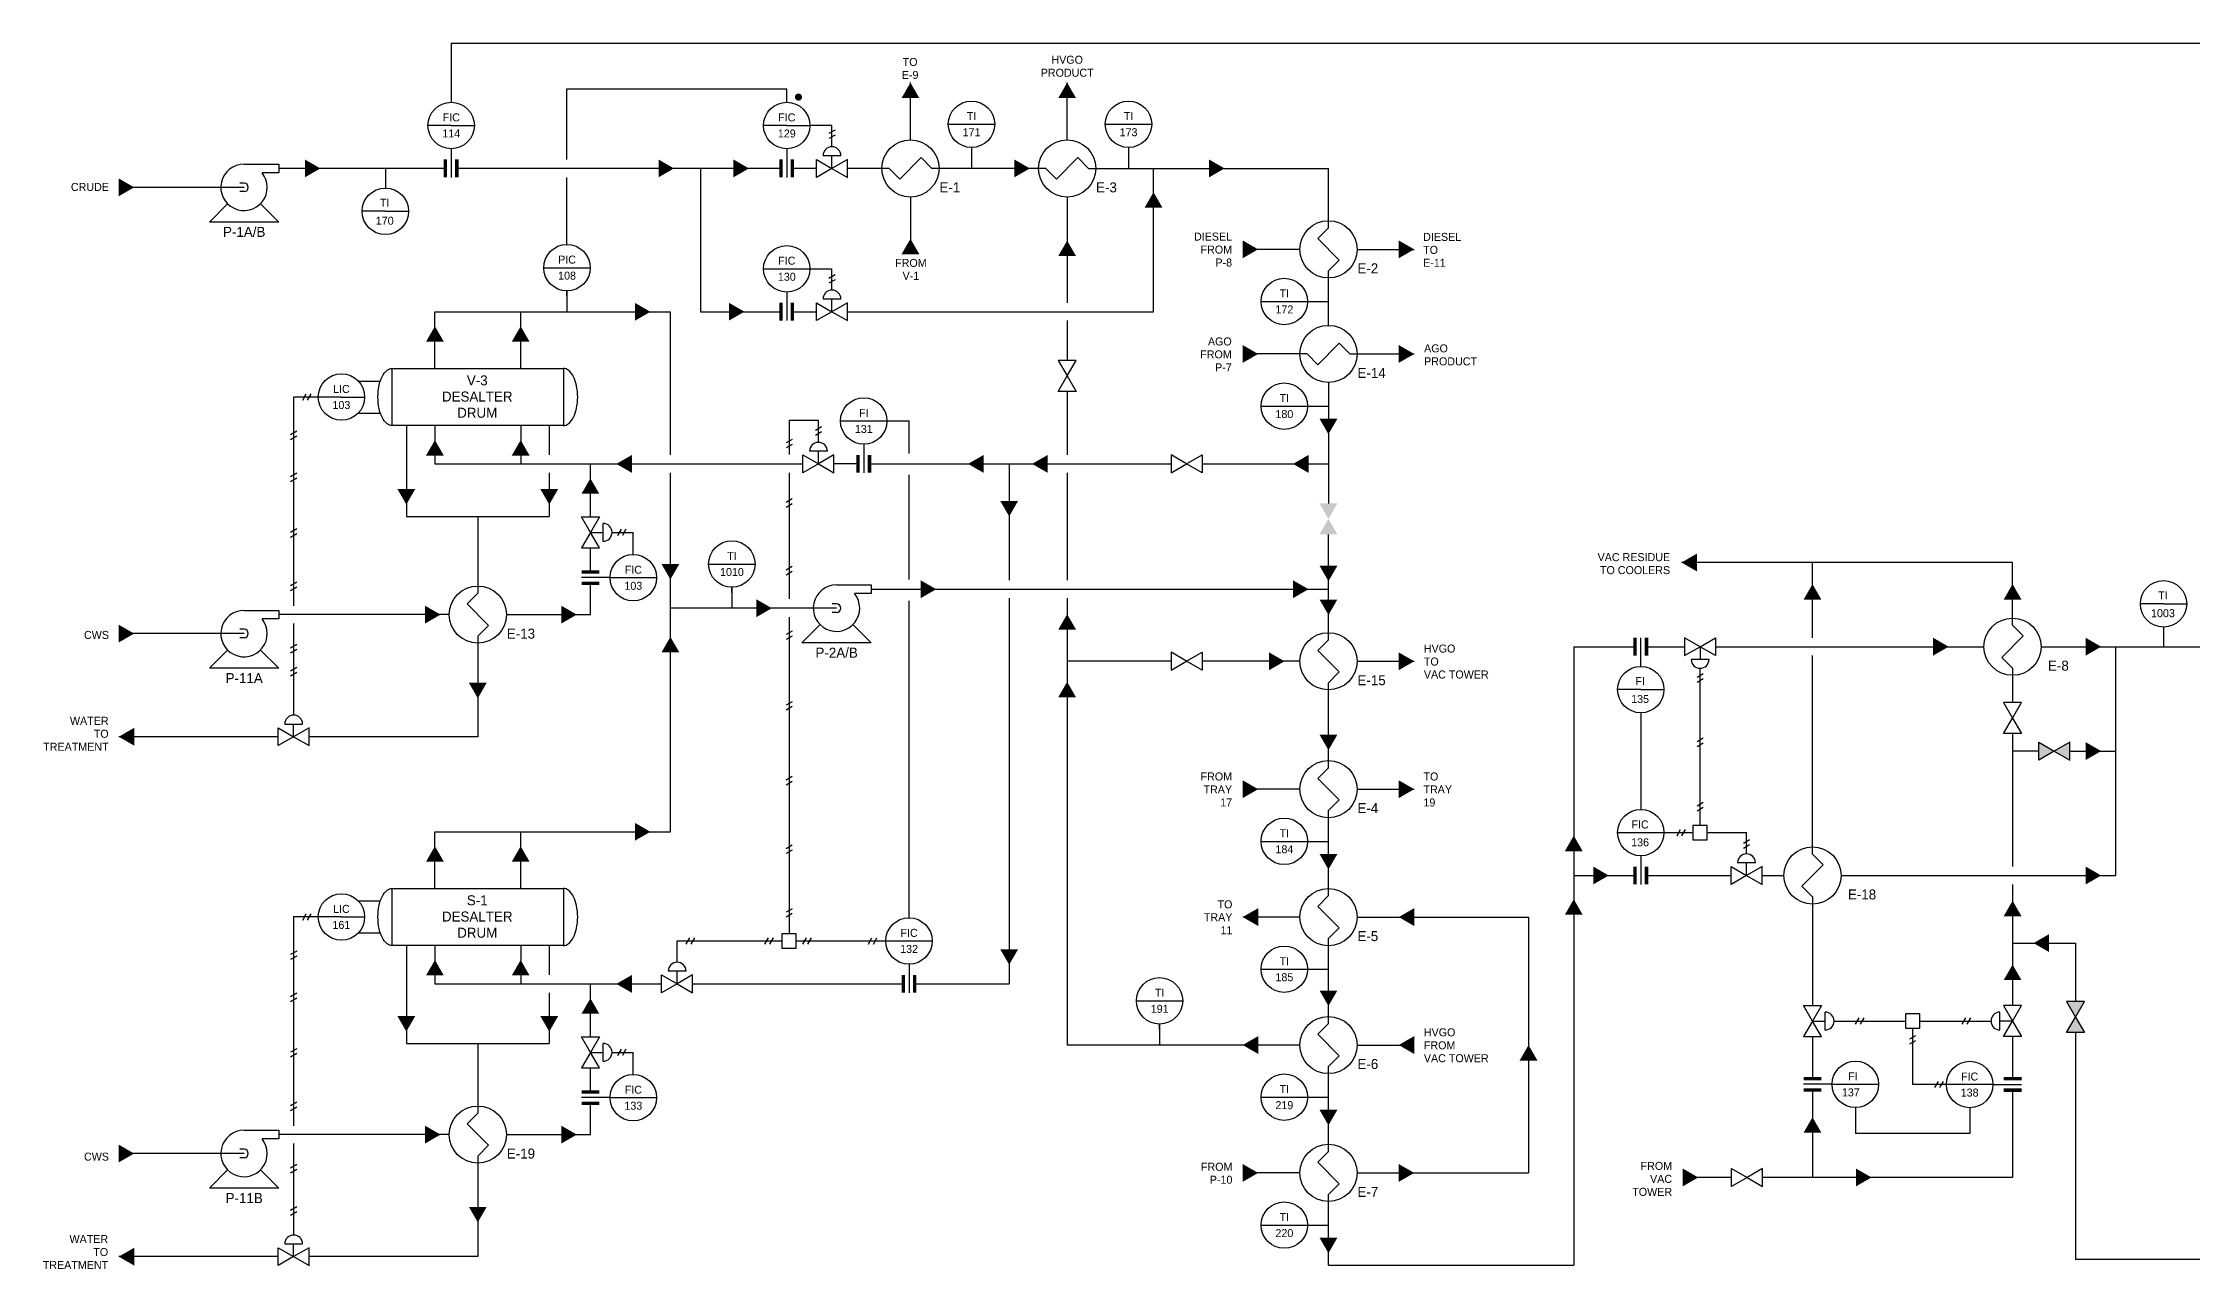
# Model space of a CAD drawing. Extents: x 2.2 to 101, y 0 to 21.9.
# Drawn here: x 2.22 to 39.82, y 0.12 to 21.55 of the extents above; entities that cross this region are included whole.
import ezdxf
from ezdxf.enums import TextEntityAlignment as Align

# ---------------------------------------------------------------- set-up
doc = ezdxf.new("R2010")
doc.units = 0
doc.linetypes.add('HIDDEN', pattern=[0])
doc.layers.get('0').update_dxf_attribs({"linetype": 'CONTINUOUS'})
for name, color, linetype in [('ARROW', 13, 'CONTINUOUS'), ('E-INSTR', 4, 'HIDDEN'), ('EQUIP', 2, 'CONTINUOUS'), ('INSTR', 4, 'CONTINUOUS'), ('LINE', 7, 'CONTINUOUS'), ('TEXT', 3, 'CONTINUOUS'), ('VALVE', 1, 'CONTINUOUS')]:
    doc.layers.add(name, color=color, linetype=linetype)

# ---------------------------------------------------------------- blocks, each defined once
blk = doc.blocks.new('PN-H')
at = {"color": 0}
for p, q in [((-0.031, -0.054), (0.031, 0.054)), ((0.055, -0.054), (0.118, 0.054))]:
    blk.add_line(p, q, dxfattribs=at)
blk = doc.blocks.new('ARROW')
at = {"layer": 'ARROW', "color": 0}
blk.add_solid([(0, 0), (-0.271, 0.156), (-0.271, -0.156)], dxfattribs=at)
blk = doc.blocks.new('PN-V')
at = {"color": 0}
for p, q in [((0.054, 0.031), (-0.054, -0.031)), ((0.054, -0.055), (-0.054, -0.118))]:
    blk.add_line(p, q, dxfattribs=at)
blk = doc.blocks.new('R-PUMP')
at = {"layer": 'LINE', "color": 0}
for p, q in [((0, 8.12), (12.13, 8.12)), ((12.13, 8.12), (12.13, 5.13)), ((0, 1.5), (-1.5, 1.5)), ((12.13, 5.13), (6.3, 5.13)), ((-5.75, -5.75), (-12.12, -12.12)), ((0, -1.5), (-1.5, -1.5)), ((5.75, -5.75), (12.13, -12.12)), ((12.13, -12.12), (-12.12, -12.12))]:
    blk.add_line(p, q, dxfattribs=at)
for radius, start, end in [(8.12, 90, 39.1069), (1.5, 270, 90)]:
    blk.add_arc((0, 0), radius, start, end, dxfattribs=at)

msp = doc.modelspace()

# ---------------------------------------------------------------- linework, layer by layer
at = {"color": 0}
for points in [[(9.225, 19.206), (9.225, 19.519), (9.285, 19.206), (9.285, 19.519)], [(9.485, 19.206), (9.485, 19.519), (9.425, 19.206), (9.425, 19.519)], [(15.095, 19.206), (15.095, 19.519), (15.155, 19.206), (15.155, 19.519)], [(15.355, 19.206), (15.355, 19.519), (15.295, 19.206), (15.295, 19.519)], [(15.095, 16.701), (15.095, 17.014), (15.155, 16.701), (15.155, 17.014)], [(15.355, 16.701), (15.355, 17.014), (15.295, 16.701), (15.295, 17.014)], [(16.442, 14.04), (16.442, 14.352), (16.502, 14.04), (16.502, 14.352)], [(16.702, 14.04), (16.702, 14.352), (16.642, 14.04), (16.642, 14.352)], [(11.635, 12.337), (11.947, 12.337), (11.635, 12.277), (11.947, 12.277)], [(11.635, 12.077), (11.947, 12.077), (11.635, 12.137), (11.947, 12.137)], [(30.034, 11.156), (30.034, 10.844), (30.094, 11.156), (30.094, 10.844)], [(30.294, 11.156), (30.294, 10.844), (30.234, 11.156), (30.234, 10.844)], [(30.034, 6.844), (30.034, 7.156), (30.094, 6.844), (30.094, 7.156)], [(30.294, 6.844), (30.294, 7.156), (30.234, 6.844), (30.234, 7.156)], [(17.234, 4.949), (17.234, 5.262), (17.294, 4.949), (17.294, 5.262)], [(17.494, 4.949), (17.494, 5.262), (17.434, 4.949), (17.434, 5.262)], [(33.012, 3.479), (33.325, 3.479), (33.012, 3.419), (33.325, 3.419)], [(36.825, 3.476), (36.512, 3.476), (36.825, 3.416), (36.512, 3.416)], [(11.635, 3.246), (11.947, 3.246), (11.635, 3.186), (11.947, 3.186)], [(11.635, 2.986), (11.947, 2.986), (11.635, 3.046), (11.947, 3.046)], [(33.012, 3.219), (33.325, 3.219), (33.012, 3.279), (33.325, 3.279)], [(36.825, 3.216), (36.512, 3.216), (36.825, 3.276), (36.512, 3.276)]]:
    msp.add_solid(points, dxfattribs=at)
at = {"layer": 'E-INSTR', "color": 0}
for p, q in [((11.381, 19.519), (11.381, 20.756)), ((11.381, 20.756), (15.225, 20.756)), ((15.225, 20.519), (15.225, 20.756)), ((11.381, 18.033), (11.381, 19.206)), ((11.381, 17.126), (11.381, 17.22)), ((14.265, 11.944), (14.265, 12.039)), ((21.747, 4.307), (21.747, 4.402))]:
    msp.add_line(p, q, dxfattribs=at)
at = {"layer": 'EQUIP', "color": 0}
for p, q in [((8.321, 15.865), (11.321, 15.865)), ((8.321, 14.865), (8.321, 15.865)), ((11.321, 15.865), (11.321, 14.865)), ((11.321, 14.865), (8.321, 14.865)), ((8.321, 5.775), (8.321, 6.775)), ((8.321, 6.775), (11.321, 6.775)), ((11.321, 6.775), (11.321, 5.775)), ((11.321, 5.775), (8.321, 5.775))]:
    msp.add_line(p, q, dxfattribs=at)
for points in [[(8.321, 14.865, -0.176325), (8.238, 14.895, -0.103901), (8.146, 15.012, -0.064303), (8.095, 15.163, -0.050467), (8.074, 15.365, -0.050467), (8.095, 15.567, -0.064303), (8.146, 15.719, -0.103901), (8.238, 15.835, -0.176325), (8.321, 15.865, -0.176325)], [(11.321, 14.865, 0.176325), (11.404, 14.895, 0.103901), (11.495, 15.012, 0.064303), (11.547, 15.163, 0.050467), (11.568, 15.365, 0.050467), (11.547, 15.567, 0.064303), (11.495, 15.719, 0.103901), (11.404, 15.835, 0.176325), (11.321, 15.865, 0.176325)], [(8.321, 5.775, -0.176325), (8.238, 5.805, -0.103901), (8.146, 5.921, -0.064303), (8.095, 6.072, -0.050467), (8.074, 6.275, -0.050467), (8.095, 6.477, -0.064303), (8.146, 6.628, -0.103901), (8.238, 6.744, -0.176325), (8.321, 6.775, -0.176325)], [(11.321, 5.775, 0.176325), (11.404, 5.805, 0.103901), (11.495, 5.921, 0.064303), (11.547, 6.072, 0.050467), (11.568, 6.275, 0.050467), (11.547, 6.477, 0.064303), (11.495, 6.628, 0.103901), (11.404, 6.744, 0.176325), (11.321, 6.775, 0.176325)]]:
    msp.add_lwpolyline(points, format="xyb", dxfattribs=at)
for centre in [(17.389, 19.362), (20.13, 19.362), (24.701, 17.947), (24.701, 16.118), (9.821, 11.561), (36.668, 11), (24.701, 10.745), (24.701, 8.509), (33.168, 7), (24.701, 6.273), (24.701, 4.036), (9.821, 2.47), (24.701, 1.8)]:
    msp.add_circle(centre, 0.5, dxfattribs=at)
at = {"layer": 'INSTR', "color": 0, "linetype": 'HIDDEN'}
for p, q in [((9.355, 21.554), (40.058, 21.554)), ((9.355, 21.554), (9.355, 20.519)), ((16.978, 14.946), (17.364, 14.946)), ((17.364, 14.38), (17.364, 14.946)), ((17.364, 12.177), (17.364, 14.004)), ((17.364, 6.262), (17.364, 11.801)), ((30.164, 9.844), (30.164, 8.156)), ((33.923, 2.943), (33.923, 2.491)), ((35.923, 2.94), (35.923, 2.491)), ((35.923, 2.491), (33.923, 2.491))]:
    msp.add_line(p, q, dxfattribs=at)
at = {"layer": 'INSTR', "color": 0}
for p, q in [((9.355, 20.112), (8.949, 20.112)), ((9.355, 20.112), (9.762, 20.112)), ((15.225, 20.112), (14.818, 20.112)), ((15.225, 20.112), (15.631, 20.112)), ((16.016, 20.112), (15.631, 20.112)), ((16.016, 19.74), (16.016, 20.112)), ((18.051, 20.134), (18.863, 20.134)), ((20.796, 20.134), (21.609, 20.134)), ((9.355, 19.706), (9.355, 19.206)), ((15.225, 19.706), (15.225, 19.206)), ((18.457, 19.728), (18.457, 19.362)), ((21.203, 19.728), (21.203, 19.362)), ((8.204, 19.362), (8.204, 19.019)), ((8.204, 18.612), (7.798, 18.612)), ((8.204, 18.612), (8.61, 18.612)), ((10.974, 17.626), (11.787, 17.626)), ((14.818, 17.607), (15.631, 17.607)), ((15.631, 17.607), (16.016, 17.607)), ((16.016, 17.235), (16.016, 17.607)), ((11.381, 17.22), (11.381, 16.855)), ((15.225, 17.201), (15.225, 16.701)), ((23.523, 17.035), (24.335, 17.035)), ((24.335, 17.035), (24.701, 17.035)), ((7.73, 15.645), (8.116, 15.645)), ((6.6, 15.365), (6.6, 11.717)), ((7.03, 15.365), (6.6, 15.365)), ((7.436, 15.365), (7.03, 15.365)), ((7.436, 15.365), (7.842, 15.365)), ((7.73, 15.085), (8.116, 15.085)), ((23.523, 15.206), (24.335, 15.206)), ((24.335, 15.206), (24.701, 15.206)), ((15.267, 14.954), (15.267, 14.363)), ((15.78, 14.954), (15.267, 14.954)), ((15.78, 14.574), (15.78, 14.954)), ((16.165, 14.946), (16.978, 14.946)), ((16.572, 14.54), (16.572, 14.04)), ((15.267, 14.041), (15.267, 11.838)), ((12.169, 12.999), (12.541, 12.999)), ((12.541, 12.613), (12.541, 12.999)), ((13.859, 12.445), (14.671, 12.445)), ((12.135, 12.207), (11.635, 12.207)), ((12.135, 12.207), (12.947, 12.207)), ((14.265, 12.039), (14.265, 11.673)), ((39.309, 11.75), (38.902, 11.75)), ((39.309, 11.75), (39.715, 11.75)), ((6.6, 11.404), (6.6, 9.804)), ((15.267, 11.517), (15.267, 5.98)), ((39.309, 11.344), (39.309, 11)), ((30.164, 10.656), (30.164, 11.156)), ((31.202, 7.875), (31.202, 10.622)), ((30.164, 10.25), (29.757, 10.25)), ((30.164, 10.25), (30.57, 10.25)), ((23.523, 7.597), (24.335, 7.597)), ((24.335, 7.597), (24.701, 7.597)), ((29.757, 7.75), (31.077, 7.75)), ((31.327, 7.75), (32.014, 7.75)), ((32.014, 7.378), (32.014, 7.75)), ((30.164, 7.344), (30.164, 6.844)), ((7.73, 6.555), (8.116, 6.555)), ((7.03, 6.275), (6.6, 6.275)), ((6.6, 6.275), (6.6, 2.626)), ((7.436, 6.275), (7.03, 6.275)), ((7.436, 6.275), (7.842, 6.275)), ((7.73, 5.995), (8.116, 5.995)), ((13.308, 5.855), (15.142, 5.855)), ((13.308, 5.483), (13.308, 5.855)), ((15.392, 5.855), (16.957, 5.855)), ((16.957, 5.855), (17.77, 5.855)), ((17.364, 5.449), (17.364, 4.949)), ((23.523, 5.361), (24.335, 5.361)), ((24.335, 5.361), (24.701, 5.361)), ((21.341, 4.808), (22.154, 4.808)), ((21.747, 4.402), (21.747, 4.036)), ((33.546, 4.455), (34.793, 4.455)), ((34.918, 4.33), (34.918, 3.346)), ((35.043, 4.455), (36.29, 4.455)), ((12.169, 3.908), (12.541, 3.908)), ((12.541, 3.522), (12.541, 3.908)), ((12.135, 3.116), (11.635, 3.116)), ((12.135, 3.116), (12.947, 3.116)), ((23.523, 3.124), (24.335, 3.124)), ((24.335, 3.124), (24.701, 3.124)), ((33.512, 3.349), (33.012, 3.349)), ((33.512, 3.349), (34.325, 3.349)), ((36.325, 3.346), (34.918, 3.346)), ((36.325, 3.346), (36.825, 3.346)), ((6.6, 2.314), (6.6, 0.714)), ((23.523, 0.888), (24.335, 0.888)), ((24.335, 0.888), (24.701, 0.888))]:
    msp.add_line(p, q, dxfattribs=at)
at = {"layer": 'INSTR', "color": 0, "const_width": 0.0625}
msp.add_lwpolyline([(15.399, 20.609, 1), (15.461, 20.609, 1)], format="xyb", close=True, dxfattribs=at)
at = {"layer": 'INSTR', "color": 0}
for points in [[(31.077, 7.875), (31.077, 7.625), (31.327, 7.625), (31.327, 7.875)], [(15.142, 5.98), (15.142, 5.73), (15.392, 5.73), (15.392, 5.98)], [(34.793, 4.58), (34.793, 4.33), (35.043, 4.33), (35.043, 4.58)]]:
    msp.add_lwpolyline(points, close=True, dxfattribs=at)
for centre in [(9.355, 20.112), (15.225, 20.112), (18.457, 20.134), (21.203, 20.134), (8.204, 18.612), (11.381, 17.626), (15.225, 17.607), (23.929, 17.035), (7.436, 15.365), (23.929, 15.206), (16.572, 14.946), (14.265, 12.445), (12.541, 12.207), (39.309, 11.75), (30.164, 10.25), (23.929, 7.597), (30.164, 7.75), (7.436, 6.275), (17.364, 5.855), (23.929, 5.361), (21.747, 4.808), (12.541, 3.116), (23.929, 3.124), (33.918, 3.349), (35.918, 3.346), (23.929, 0.888)]:
    msp.add_circle(centre, 0.406, dxfattribs=at)
at = {"layer": 'LINE', "color": 0}
for p, q in [((17.389, 19.862), (17.389, 20.862)), ((20.13, 19.862), (20.13, 20.862)), ((9.225, 19.362), (6.338, 19.362)), ((15.095, 19.362), (9.485, 19.362)), ((13.715, 19.362), (13.715, 16.857)), ((15.746, 19.362), (15.355, 19.362)), ((17.014, 19.362), (16.287, 19.362)), ((17.014, 19.362), (17.201, 19.175)), ((17.201, 19.175), (17.576, 19.55)), ((17.576, 19.55), (17.764, 19.362)), ((19.755, 19.362), (17.764, 19.362)), ((19.942, 19.175), (19.755, 19.362)), ((20.317, 19.55), (19.942, 19.175)), ((20.505, 19.362), (20.317, 19.55)), ((20.505, 19.362), (24.701, 19.362)), ((21.641, 16.857), (21.641, 19.362)), ((24.701, 18.322), (24.701, 19.362)), ((5.732, 19.031), (3.54, 19.031)), ((17.389, 18.862), (17.389, 17.862)), ((20.13, 18.862), (20.13, 17.014)), ((24.701, 18.322), (24.513, 18.135)), ((24.513, 18.135), (24.888, 17.76)), ((24.201, 17.947), (23.201, 17.947)), ((24.888, 17.76), (24.701, 17.572)), ((25.201, 17.947), (26.201, 17.947)), ((24.701, 16.618), (24.701, 17.572)), ((9.071, 15.865), (9.071, 16.855)), ((9.071, 16.855), (13.19, 16.855)), ((10.571, 15.865), (10.571, 16.855)), ((13.19, 14.352), (13.19, 16.855)), ((13.715, 16.857), (15.095, 16.857)), ((15.355, 16.857), (15.746, 16.857)), ((16.287, 16.857), (21.641, 16.857)), ((20.13, 16.701), (20.13, 16.004)), ((24.513, 15.93), (24.888, 16.305)), ((24.888, 16.305), (25.076, 16.118)), ((24.326, 16.118), (23.201, 16.118)), ((24.326, 16.118), (24.513, 15.93)), ((25.076, 16.118), (26.201, 16.118)), ((20.13, 15.463), (20.13, 14.352)), ((24.701, 15.618), (24.701, 13.506)), ((8.571, 14.865), (8.571, 13.277)), ((9.071, 14.865), (9.071, 14.196)), ((10.571, 14.865), (10.571, 14.196)), ((11.071, 14.865), (11.071, 14.352)), ((9.071, 14.196), (15.509, 14.196)), ((11.071, 14.04), (11.071, 13.277)), ((11.791, 13.269), (11.791, 14.196)), ((13.19, 7.764), (13.19, 14.04)), ((16.442, 14.196), (16.051, 14.196)), ((16.702, 14.196), (21.947, 14.196)), ((19.116, 14.196), (19.116, 12.161)), ((20.13, 14.04), (20.13, 12.161)), ((22.489, 14.196), (24.701, 14.196)), ((8.571, 13.277), (11.071, 13.277)), ((9.821, 13.277), (9.821, 11.936)), ((24.701, 11.12), (24.701, 12.964)), ((11.791, 12.337), (11.791, 12.728)), ((36.668, 12.472), (30.876, 12.472)), ((33.168, 11.156), (33.168, 12.472)), ((36.668, 11.375), (36.668, 12.472)), ((11.791, 11.561), (11.791, 12.077)), ((16.095, 12.08), (16.701, 12.08)), ((16.701, 12.08), (16.701, 11.93)), ((9.821, 11.936), (9.633, 11.748)), ((9.633, 11.748), (10.008, 11.373)), ((16.095, 11.673), (13.19, 11.673)), ((16.095, 11.748), (16.02, 11.748)), ((16.701, 11.93), (16.41, 11.93)), ((16.701, 12.005), (24.701, 12.005)), ((19.116, 11.848), (19.116, 5.105)), ((20.13, 11.848), (20.13, 4.036)), ((9.321, 11.561), (6.338, 11.561)), ((10.008, 11.373), (9.821, 11.186)), ((10.321, 11.561), (11.791, 11.561)), ((15.807, 11.386), (15.488, 11.067)), ((16.095, 11.598), (16.02, 11.598)), ((16.382, 11.386), (16.701, 11.067)), ((36.668, 11.375), (36.856, 11.188)), ((5.732, 11.229), (3.54, 11.229)), ((9.821, 11.186), (9.821, 9.426)), ((16.701, 11.067), (15.488, 11.067)), ((24.701, 11.12), (24.513, 10.933)), ((24.513, 10.933), (24.888, 10.558)), ((28.992, 11), (28.992, 0.188)), ((28.992, 11), (30.034, 11)), ((30.294, 11), (30.931, 11)), ((31.472, 11), (36.168, 11)), ((36.856, 11.188), (36.481, 10.812)), ((37.168, 11), (41.264, 11)), ((38.472, 7), (38.472, 11)), ((21.947, 10.745), (20.13, 10.745)), ((24.201, 10.745), (22.489, 10.745)), ((24.888, 10.558), (24.701, 10.37)), ((25.201, 10.745), (26.201, 10.745)), ((33.168, 7.375), (33.168, 10.844)), ((36.481, 10.812), (36.668, 10.625)), ((36.668, 10.625), (36.668, 10.022)), ((24.701, 8.884), (24.701, 10.37)), ((6.329, 9.426), (3.54, 9.426)), ((9.821, 9.426), (6.871, 9.426)), ((36.668, 9.481), (36.668, 7.156)), ((37.126, 9.175), (36.668, 9.175)), ((37.667, 9.175), (38.472, 9.175)), ((24.701, 8.884), (24.513, 8.696)), ((24.513, 8.696), (24.888, 8.321)), ((24.201, 8.509), (23.201, 8.509)), ((24.888, 8.321), (24.701, 8.134)), ((25.201, 8.509), (26.201, 8.509)), ((24.701, 6.648), (24.701, 8.134)), ((9.071, 7.764), (13.19, 7.764)), ((9.071, 6.775), (9.071, 7.764)), ((10.571, 6.775), (10.571, 7.764)), ((33.356, 7.188), (32.981, 6.813)), ((33.168, 7.375), (33.356, 7.188)), ((28.992, 7), (30.034, 7)), ((30.294, 7), (31.744, 7)), ((32.285, 7), (32.668, 7)), ((32.981, 6.813), (33.168, 6.625)), ((33.668, 7), (38.472, 7)), ((36.668, 6.844), (36.668, 4.725)), ((24.701, 6.648), (24.513, 6.46)), ((24.513, 6.46), (24.888, 6.085)), ((33.168, 6.625), (33.168, 4.725)), ((24.201, 6.273), (23.201, 6.273)), ((24.888, 6.085), (24.701, 5.898)), ((25.201, 6.273), (28.201, 6.273)), ((28.201, 6.273), (28.201, 1.8)), ((8.571, 5.775), (8.571, 4.063)), ((9.071, 5.775), (9.071, 5.105)), ((10.571, 5.775), (10.571, 5.105)), ((11.071, 5.775), (11.071, 5.262)), ((24.701, 4.411), (24.701, 5.898)), ((36.668, 5.818), (37.77, 5.818)), ((37.77, 5.818), (37.77, 4.797)), ((9.071, 5.105), (13.037, 5.105)), ((11.071, 4.949), (11.071, 4.063)), ((11.791, 4.179), (11.791, 5.105)), ((13.578, 5.105), (17.234, 5.105)), ((17.494, 5.105), (19.116, 5.105)), ((24.701, 4.411), (24.513, 4.224)), ((24.513, 4.224), (24.888, 3.849)), ((33.168, 4.184), (33.168, 3.479)), ((36.668, 4.184), (36.668, 3.476)), ((37.77, 4.255), (37.77, 0.286)), ((8.571, 4.063), (11.071, 4.063)), ((9.821, 4.063), (9.821, 2.845)), ((24.201, 4.036), (20.13, 4.036)), ((24.888, 3.849), (24.701, 3.661)), ((25.201, 4.036), (26.201, 4.036)), ((11.791, 3.246), (11.791, 3.637)), ((24.701, 2.175), (24.701, 3.661)), ((33.168, 3.219), (33.168, 1.721)), ((36.668, 3.216), (36.668, 1.721)), ((9.821, 2.845), (9.633, 2.658)), ((9.633, 2.658), (10.008, 2.283)), ((11.791, 2.47), (11.791, 2.986)), ((9.321, 2.47), (6.338, 2.47)), ((10.008, 2.283), (9.821, 2.095)), ((10.321, 2.47), (11.791, 2.47)), ((5.732, 2.139), (3.54, 2.139)), ((9.821, 2.095), (9.821, 0.336)), ((24.701, 2.175), (24.513, 1.987)), ((24.513, 1.987), (24.888, 1.612)), ((24.201, 1.8), (23.201, 1.8)), ((24.888, 1.612), (24.701, 1.425)), ((25.201, 1.8), (28.201, 1.8)), ((31.754, 1.721), (30.899, 1.721)), ((36.668, 1.721), (32.295, 1.721)), ((24.701, 0.188), (24.701, 1.425)), ((6.329, 0.336), (3.54, 0.336)), ((9.821, 0.336), (6.871, 0.336)), ((24.701, 0.188), (28.992, 0.188)), ((83.088, 0.286), (37.77, 0.286))]:
    msp.add_line(p, q, dxfattribs=at)
for radius, start, end in [(0.406, 90, 39.1069), (0.075, 270, 90)]:
    msp.add_arc((16.095, 11.673), radius, start, end, dxfattribs=at)
at = {"layer": 'VALVE', "color": 0}
for p, q in [((16.173, 19.584), (15.86, 19.584)), ((16.016, 19.362), (16.016, 19.584)), ((15.746, 19.519), (16.016, 19.362)), ((15.746, 19.206), (15.746, 19.519)), ((16.016, 19.362), (15.746, 19.206)), ((15.86, 17.079), (16.173, 17.079)), ((16.016, 16.857), (16.016, 17.079)), ((16.287, 17.014), (16.016, 16.857)), ((16.287, 16.701), (16.287, 17.014)), ((16.016, 16.857), (16.287, 16.701)), ((15.509, 14.04), (15.509, 14.352)), ((15.509, 14.352), (15.78, 14.196)), ((15.936, 14.417), (15.624, 14.417)), ((15.78, 14.196), (15.78, 14.417)), ((22.218, 14.196), (22.489, 14.352)), ((22.489, 14.352), (22.489, 14.04)), ((15.78, 14.196), (15.509, 14.04)), ((22.489, 14.04), (22.218, 14.196)), ((11.791, 12.999), (11.635, 13.269)), ((11.635, 13.269), (11.947, 13.269)), ((11.947, 13.269), (11.791, 12.999)), ((11.791, 12.999), (12.013, 12.999)), ((12.013, 12.842), (12.013, 13.155)), ((30.931, 11.156), (30.931, 10.844)), ((31.202, 11), (30.931, 11.156)), ((30.931, 10.844), (31.202, 11)), ((31.202, 11), (31.202, 10.778)), ((22.218, 10.745), (22.489, 10.902)), ((22.489, 10.589), (22.218, 10.745)), ((22.489, 10.902), (22.489, 10.589)), ((31.358, 10.778), (31.046, 10.778)), ((6.444, 9.648), (6.756, 9.648)), ((6.6, 9.426), (6.6, 9.648)), ((6.871, 9.583), (6.6, 9.426)), ((6.6, 9.426), (6.871, 9.27)), ((6.871, 9.27), (6.871, 9.583)), ((31.744, 7.156), (32.014, 7)), ((31.744, 6.844), (31.744, 7.156)), ((32.17, 7.222), (31.858, 7.222)), ((32.014, 7), (32.014, 7.222)), ((32.014, 7), (31.744, 6.844)), ((13.464, 5.327), (13.152, 5.327)), ((13.308, 5.105), (13.308, 5.327)), ((13.037, 5.262), (13.308, 5.105)), ((13.037, 4.949), (13.037, 5.262)), ((13.308, 5.105), (13.037, 4.949)), ((33.012, 4.725), (33.325, 4.725)), ((33.168, 4.455), (33.012, 4.725)), ((33.325, 4.725), (33.168, 4.455)), ((33.39, 4.298), (33.39, 4.611)), ((36.447, 4.298), (36.447, 4.611)), ((36.512, 4.725), (36.668, 4.455)), ((36.825, 4.725), (36.512, 4.725)), ((36.668, 4.455), (36.825, 4.725)), ((11.635, 4.179), (11.947, 4.179)), ((11.791, 3.908), (11.635, 4.179)), ((11.947, 4.179), (11.791, 3.908)), ((33.168, 4.455), (33.39, 4.455)), ((36.668, 4.455), (36.447, 4.455)), ((11.791, 3.908), (12.013, 3.908)), ((12.013, 3.752), (12.013, 4.064)), ((31.754, 1.565), (31.754, 1.877)), ((31.754, 1.877), (32.025, 1.721)), ((32.025, 1.721), (31.754, 1.565)), ((6.444, 0.558), (6.756, 0.558)), ((6.6, 0.336), (6.6, 0.558)), ((6.871, 0.492), (6.6, 0.336)), ((6.871, 0.18), (6.871, 0.492)), ((6.6, 0.336), (6.871, 0.18))]:
    msp.add_line(p, q, dxfattribs=at)
for points in [[(16.287, 19.206), (16.287, 19.519), (16.016, 19.362)], [(15.746, 16.701), (15.746, 17.014), (16.016, 16.857)], [(20.286, 16.004), (19.973, 16.004), (20.13, 15.734)], [(20.286, 15.463), (19.973, 15.463), (20.13, 15.734)], [(16.051, 14.04), (16.051, 14.352), (15.78, 14.196)], [(21.947, 14.352), (21.947, 14.04), (22.218, 14.196)], [(11.635, 12.728), (11.947, 12.728), (11.791, 12.999)], [(31.472, 11.156), (31.472, 10.844), (31.202, 11)], [(21.947, 10.902), (21.947, 10.589), (22.218, 10.745)], [(36.825, 10.022), (36.512, 10.022), (36.668, 9.751)], [(6.329, 9.27), (6.329, 9.583), (6.6, 9.426)], [(36.825, 9.481), (36.512, 9.481), (36.668, 9.751)], [(37.126, 9.019), (37.126, 9.331), (37.397, 9.175)], [(37.667, 9.019), (37.667, 9.331), (37.397, 9.175)], [(32.285, 6.844), (32.285, 7.156), (32.014, 7)], [(13.578, 4.949), (13.578, 5.262), (13.308, 5.105)], [(37.927, 4.797), (37.614, 4.797), (37.77, 4.526)], [(37.927, 4.255), (37.614, 4.255), (37.77, 4.526)], [(33.012, 4.184), (33.325, 4.184), (33.168, 4.455)], [(36.825, 4.184), (36.512, 4.184), (36.668, 4.455)], [(11.635, 3.637), (11.947, 3.637), (11.791, 3.908)], [(32.295, 1.565), (32.295, 1.877), (32.025, 1.721)], [(6.329, 0.18), (6.329, 0.492), (6.6, 0.336)]]:
    msp.add_lwpolyline(points, close=True, dxfattribs=at)
for centre, start, end in [((16.016, 19.584), 0, 180), ((16.016, 17.079), 0, 180), ((15.78, 14.417), 0, 180), ((12.013, 12.999), 270, 90), ((31.202, 10.778), 180, 0), ((6.6, 9.648), 0, 180), ((32.014, 7.222), 0, 180), ((13.308, 5.327), 0, 180), ((33.39, 4.455), 270, 90), ((36.447, 4.455), 90, 270), ((12.013, 3.908), 270, 90), ((6.6, 0.558), 0, 180)]:
    msp.add_arc(centre, 0.156, start, end, dxfattribs=at)
for points in [[(24.544, 12.964), (24.857, 12.964), (24.857, 13.506), (24.544, 13.506)], [(37.667, 9.019), (37.667, 9.331), (37.126, 9.331), (37.126, 9.019)], [(37.927, 4.255), (37.614, 4.255), (37.614, 4.797), (37.927, 4.797)]]:
    msp.add_solid(points, dxfattribs=at)

# ---------------------------------------------------------------- block references
at = {"layer": 'EQUIP', "color": 0, "xscale": 0.05, "yscale": 0.05, "zscale": 0.05}
for p in [(5.732, 19.031), (5.732, 11.229), (5.732, 2.139)]:
    msp.add_blockref('R-PUMP', p, dxfattribs=at)
at = {"layer": 'INSTR', "color": 0}
for name, p in [('PN-V', (16.016, 20.001)), ('PN-V', (16.016, 17.471)), ('PN-H', (6.789, 15.365)), ('PN-V', (6.6, 14.737)), ('PN-V', (15.78, 14.811)), ('PN-V', (15.267, 14.593)), ('PN-V', (6.6, 14.003)), ('PN-V', (15.267, 13.553)), ('PN-V', (6.6, 13.03)), ('PN-V', (6.6, 12.095)), ('PN-V', (15.267, 12.37)), ('PN-V', (6.6, 11.006)), ('PN-V', (15.267, 11.242)), ('PN-V', (6.6, 10.605)), ('PN-V', (31.202, 10.493)), ('PN-V', (15.267, 10.007)), ('PN-V', (31.202, 9.367)), ('PN-V', (15.267, 8.7)), ('PN-V', (31.202, 8.244)), ('PN-V', (15.267, 7.5)), ('PN-H', (30.829, 7.75)), ('PN-V', (32.014, 7.59)), ('PN-V', (15.267, 6.389)), ('PN-H', (6.789, 6.275)), ('PN-V', (6.6, 5.647)), ('PN-H', (13.497, 5.855)), ('PN-H', (14.875, 5.855)), ('PN-H', (15.538, 5.855)), ('PN-H', (16.685, 5.855)), ('PN-V', (6.6, 4.912)), ('PN-H', (33.953, 4.455)), ('PN-V', (34.918, 4.167)), ('PN-H', (35.82, 4.455)), ('PN-V', (6.6, 3.94)), ('PN-H', (35.34, 3.346)), ('PN-V', (6.6, 3.005)), ('PN-V', (6.6, 1.916)), ('PN-V', (6.6, 1.174))]:
    msp.add_blockref(name, p, dxfattribs=at)
at = {"layer": 'INSTR', "color": 0, "xscale": -1, "rotation": 270}
for p in [(12.382, 12.999), (12.382, 3.908)]:
    msp.add_blockref('PN-V', p, dxfattribs=at)
at = {"layer": 'LINE', "color": 0}
for p, rotation in [((17.389, 20.862), 90), ((20.13, 20.862), 90), ((21.641, 18.947), 90), ((17.389, 18.133), 90), ((20.13, 18.1), 90), ((9.071, 16.603), 90), ((10.571, 16.603), 90), ((9.071, 14.613), 90), ((10.571, 14.613), 90), ((12.245, 14.196), 180), ((18.397, 14.196), 180), ((19.518, 14.196), 180), ((24.081, 14.196), 180), ((11.791, 13.944), 90), ((30.876, 12.472), 180), ((20.13, 11.569), 90), ((13.19, 11.172), 90), ((20.13, 10.386), 90), ((3.54, 9.426), 180), ((28.992, 7.696), 90), ((9.071, 7.512), 90), ((10.571, 7.512), 90), ((23.201, 6.273), 180), ((25.93, 6.273), 180), ((28.992, 6.585), 90), ((37.035, 5.818), 180), ((9.071, 5.523), 90), ((10.571, 5.523), 90), ((12.245, 5.105), 180), ((11.791, 4.854), 90), ((23.201, 4.036), 180), ((25.93, 4.036), 180), ((28.201, 4.036), 90), ((3.54, 0.336), 180)]:
    msp.add_blockref('ARROW', p, dxfattribs=dict(at, rotation=rotation))
at = {"layer": 'LINE', "color": 0, "xscale": -1}
for p, rotation in [((3.81, 19.031), 180), ((7.068, 19.362), 180), ((13.253, 19.362), 180), ((14.564, 19.362), 180), ((19.478, 19.362), 180), ((22.884, 19.362), 180), ((23.471, 17.947), 180), ((26.201, 17.947), 180), ((12.84, 16.855), 180), ((14.485, 16.857), 180), ((23.471, 16.118), 180), ((26.201, 16.118), 180), ((24.701, 14.714), 90), ((8.571, 13.485), 90), ((11.071, 13.485), 90), ((19.116, 13.278), 90), ((13.19, 12.175), 90), ((24.701, 12.144), 90), ((17.84, 12.005), 180), ((24.352, 12.005), 180), ((33.168, 12.094), 270), ((36.668, 12.094), 270), ((9.169, 11.561), 180), ((11.553, 11.561), 180), ((14.965, 11.673), 180), ((24.701, 11.554), 90), ((3.81, 11.229), 180), ((35.549, 11), 180), ((38.218, 11), 180), ((23.933, 10.745), 180), ((26.201, 10.745), 180), ((9.821, 10.098), 90), ((24.701, 9.191), 90), ((38.218, 9.175), 180), ((23.471, 8.509), 180), ((26.201, 8.509), 180), ((12.84, 7.764), 180), ((24.701, 7.105), 90), ((29.604, 7), 180), ((38.218, 7), 180), ((36.668, 6.559), 270), ((19.116, 5.439), 90), ((36.668, 5.442), 270), ((24.701, 4.718), 90), ((8.571, 4.271), 90), ((11.071, 4.271), 90), ((24.701, 2.632), 90), ((33.168, 2.774), 270), ((3.81, 2.139), 180), ((9.169, 2.47), 180), ((11.553, 2.47), 180), ((23.471, 1.8), 180), ((26.201, 1.8), 180), ((31.17, 1.721), 180), ((34.2, 1.721), 180), ((9.821, 0.936), 90), ((24.701, 0.396), 90)]:
    msp.add_blockref('ARROW', p, dxfattribs=dict(at, rotation=rotation))

# ---------------------------------------------------------------- texts
at = {"layer": 'TEXT', "color": 0}
for s, height, p in [('E-9', 0.14, (17.383, 20.926)), ('TO', 0.14, (17.383, 21.153)), ('PRODUCT', 0.14, (20.131, 20.965)), ('HVGO', 0.14, (20.131, 21.192)), ('FIC', 0.14, (9.357, 20.184)), ('FIC', 0.14, (15.226, 20.184)), ('TI', 0.14, (18.458, 20.206)), ('TI', 0.14, (21.204, 20.206)), ('114', 0.14, (9.357, 19.903)), ('129', 0.14, (15.226, 19.903)), ('171', 0.14, (18.458, 19.925)), ('173', 0.14, (21.204, 19.925)), ('TI', 0.14, (8.193, 18.691)), ('170', 0.14, (8.193, 18.378)), ('P-1A/B', 0.175, (5.735, 18.165)), ('PIC', 0.14, (11.382, 17.698)), ('FIC', 0.14, (15.226, 17.679)), ('FROM', 0.14, (17.397, 17.64)), ('108', 0.14, (11.382, 17.417)), ('130', 0.14, (15.226, 17.398)), ('V-1', 0.14, (17.397, 17.414)), ('172', 0.14, (23.93, 16.826)), ('TI', 0.14, (23.93, 17.107)), ('LIC', 0.14, (7.435, 15.436)), ('DESALTER', 0.175, (9.811, 15.286)), ('V-3', 0.175, (9.811, 15.569)), ('103', 0.14, (7.435, 15.156)), ('DRUM', 0.175, (9.811, 15.003)), ('FI', 0.14, (16.573, 15.017)), ('180', 0.14, (23.93, 14.997)), ('TI', 0.14, (23.93, 15.278)), ('131', 0.14, (16.573, 14.737)), ('FIC', 0.14, (12.542, 12.276)), ('TI', 0.14, (14.267, 12.517)), ('103', 0.14, (12.542, 11.995)), ('1010', 0.14, (14.267, 12.236)), ('TI', 0.14, (39.298, 11.828)), ('1003', 0.14, (39.298, 11.516)), ('P-2A/B', 0.175, (16.098, 10.808)), ('P-11A', 0.175, (5.735, 10.363)), ('135', 0.14, (30.152, 10.016)), ('FI', 0.14, (30.152, 10.328)), ('FIC', 0.14, (30.152, 7.822)), ('184', 0.14, (23.93, 7.388)), ('TI', 0.14, (23.93, 7.669)), ('136', 0.14, (30.152, 7.51)), ('LIC', 0.14, (7.435, 6.346)), ('S-1', 0.175, (9.811, 6.479)), ('161', 0.14, (7.435, 6.066)), ('DESALTER', 0.175, (9.811, 6.195)), ('DRUM', 0.175, (9.811, 5.912)), ('FIC', 0.14, (17.365, 5.927)), ('132', 0.14, (17.365, 5.646)), ('185', 0.14, (23.93, 5.152)), ('TI', 0.14, (23.93, 5.432)), ('TI', 0.14, (21.749, 4.879)), ('191', 0.14, (21.749, 4.599)), ('FI', 0.14, (33.877, 3.418)), ('FIC', 0.14, (35.917, 3.415)), ('133', 0.14, (12.542, 2.905)), ('FIC', 0.14, (12.542, 3.185)), ('219', 0.14, (23.93, 2.915)), ('TI', 0.14, (23.93, 3.196)), ('137', 0.14, (33.838, 3.138)), ('138', 0.14, (35.917, 3.135)), ('P-11B', 0.175, (5.735, 1.273)), ('220', 0.14, (23.93, 0.679)), ('TI', 0.14, (23.93, 0.96))]:
    msp.add_text(s, height=height, dxfattribs=at).set_placement(p, align=Align.CENTER)
for s, p in [('CRUDE', (3.369, 18.968)), ('DIESEL', (23.015, 18.1)), ('FROM', (23.015, 17.873)), ('P-8', (23.015, 17.647)), ('FROM', (23.009, 16.041)), ('AGO', (23.009, 16.267)), ('P-7', (23.009, 15.814)), ('VAC RESIDUE', (30.678, 12.496)), ('TO COOLERS', (30.678, 12.269)), ('CWS', (3.369, 11.136)), ('WATER', (3.363, 9.634)), ('TO', (3.363, 9.408)), ('TREATMENT', (3.363, 9.181)), ('FROM', (23.015, 8.661)), ('TRAY', (23.015, 8.434)), ('17', (23.015, 8.207)), ('TO', (23.021, 6.426)), ('TRAY', (23.021, 6.2)), ('11', (23.021, 5.973)), ('CWS', (3.369, 2.015)), ('FROM', (23.021, 1.838)), ('FROM', (30.712, 1.853)), ('P-10', (23.021, 1.611)), ('TOWER', (30.712, 1.399)), ('VAC', (30.712, 1.626)), ('WATER', (3.355, 0.574)), ('TO', (3.355, 0.347)), ('TREATMENT', (3.355, 0.121))]:
    msp.add_text(s, height=0.14, dxfattribs=at).set_placement(p, align=Align.RIGHT)
for s, height, p in [('E-1', 0.175, (17.896, 18.943)), ('E-3', 0.175, (20.636, 18.943)), ('DIESEL', 0.14, (26.357, 18.095)), ('E-2', 0.175, (25.208, 17.528)), ('TO', 0.14, (26.357, 17.868)), ('E-11', 0.14, (26.357, 17.642)), ('AGO', 0.14, (26.374, 16.146)), ('E-14', 0.175, (25.208, 15.699)), ('PRODUCT', 0.14, (26.374, 15.919)), ('E-13', 0.175, (10.328, 11.141)), ('HVGO', 0.14, (26.37, 10.897)), ('VAC TOWER', 0.14, (26.37, 10.444)), ('TO', 0.14, (26.37, 10.67)), ('E-8', 0.175, (37.287, 10.581)), ('E-15', 0.175, (25.208, 10.326)), ('TO', 0.14, (26.363, 8.661)), ('TRAY', 0.14, (26.363, 8.434)), ('19', 0.14, (26.363, 8.207)), ('E-4', 0.175, (25.208, 8.09)), ('E-18', 0.175, (33.787, 6.581)), ('E-5', 0.175, (25.208, 5.853)), ('HVGO', 0.14, (26.37, 4.188)), ('E-6', 0.175, (25.208, 3.617)), ('VAC TOWER', 0.14, (26.37, 3.735)), ('FROM', 0.14, (26.37, 3.961)), ('E-19', 0.175, (10.328, 2.051)), ('E-7', 0.175, (25.208, 1.381))]:
    msp.add_text(s, height=height, dxfattribs=at).set_placement(p)

doc.saveas('drawing.dxf')
